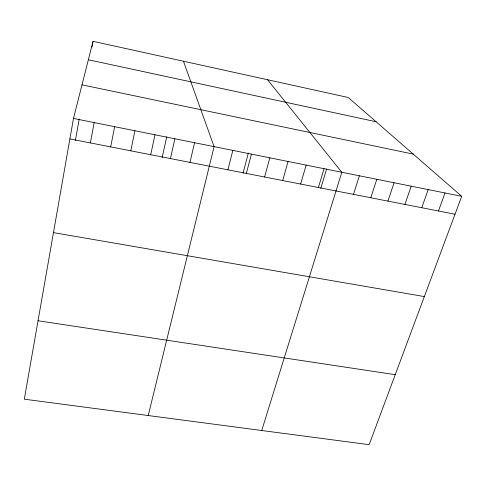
<?xml version="1.0" encoding="UTF-8"?>
<svg xmlns="http://www.w3.org/2000/svg" width="486" height="486" viewBox="0 0 486 486"><rect width="100%" height="100%" fill="white"/><g stroke="black" fill="none" stroke-linecap="round" stroke-linejoin="round"><path stroke-width="0.73" d="M73.477 118.426L24.3 399.188L369.147 444.678L461.7 196.314L348.237 97.492L93.039 41.322L73.477 118.426L461.7 196.314M75.385 140.521L79.194 119.113M92.018 47.051L93.039 41.322M90.39 142.927L94.163 122.575M110.693 146.894L114.641 126.682M130.795 150.824L134.92 130.752M150.709 154.718L155.004 134.78M162.172 157.482L166.771 136.694M170.428 158.576L174.887 138.771M189.959 162.397L194.582 142.72M148.218 415.536L214.089 146.638L183.465 61.224M227.904 169.814L232.843 150.399M243.024 173.283L248.328 153.06M246.335 173.417L251.426 154.129M264.597 176.989L269.833 157.816M282.694 180.531L288.077 161.48M300.627 184.036L306.15 165.106M318.397 187.511L324.059 168.697M320.796 188.301L326.677 168.836M261.735 430.511L341.81 172.257L267.555 79.728M353.468 194.37L359.397 175.786M370.769 197.753L376.832 179.285M387.919 201.107L394.103 182.748M404.917 204.43L411.229 186.187M421.763 207.722L428.202 189.589M438.469 210.991L445.024 192.966M38.036 320.766L395.233 374.682M53.478 232.618L424.339 296.582M69.887 138.917L455.024 214.229M81.994 84.843L413.234 154.098M88.361 59.766L376.091 121.743"/></g></svg>
